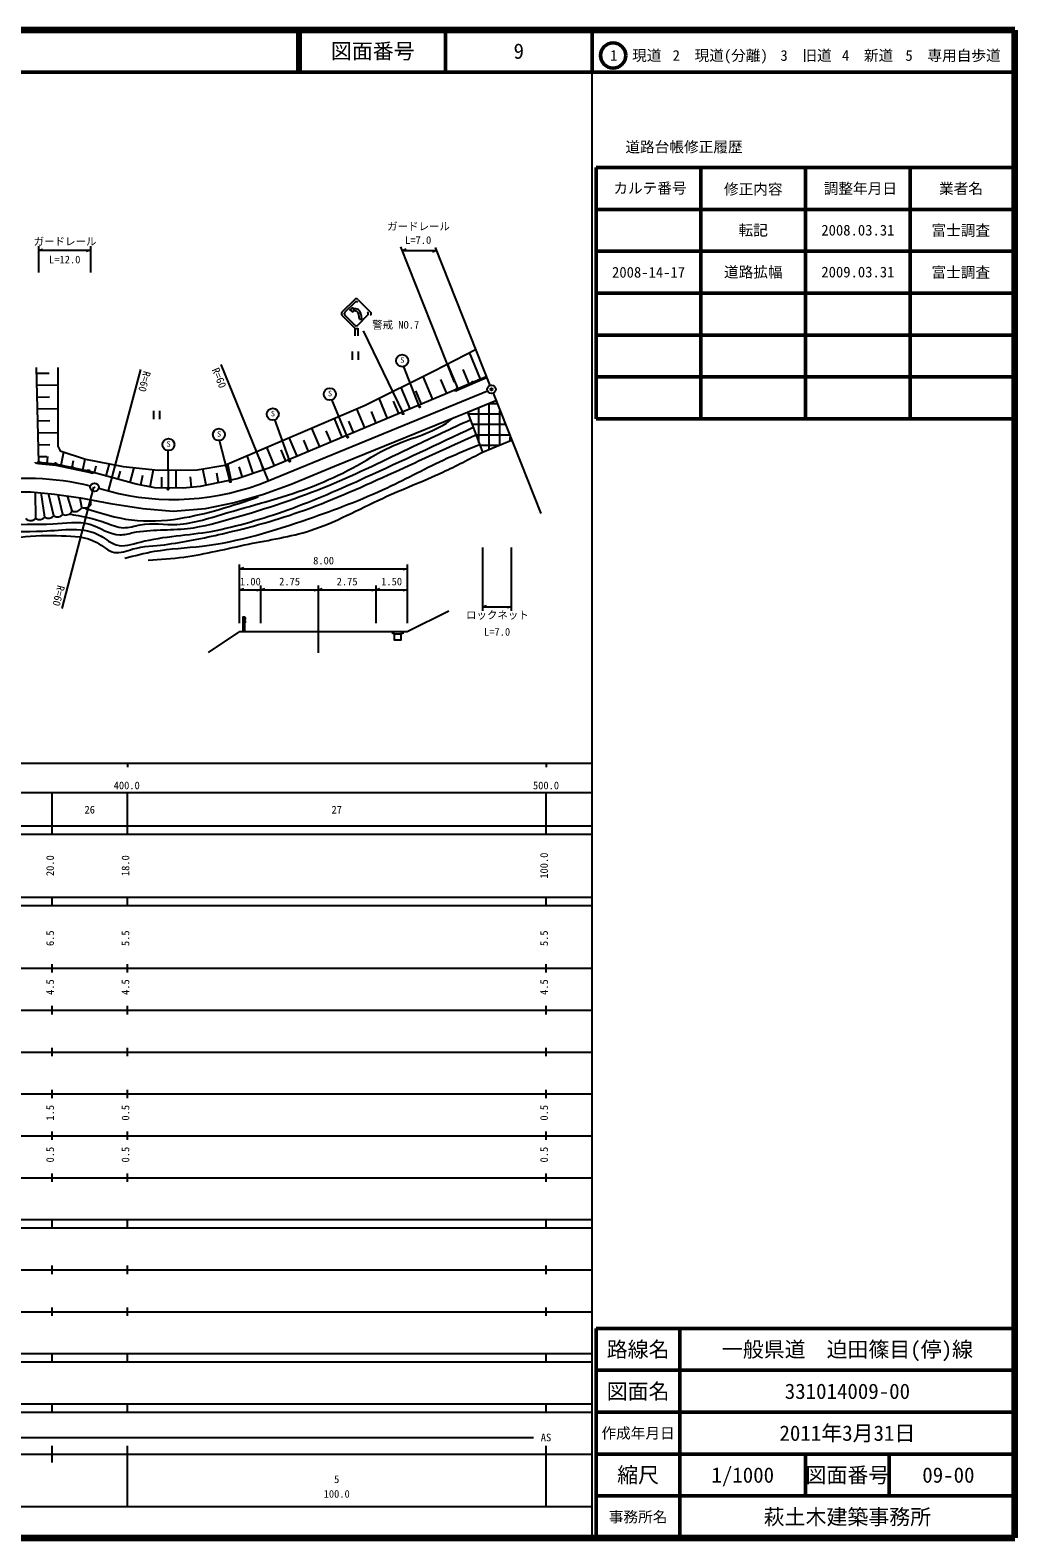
# Model space of a CAD drawing. Units: millimetres, scale not verified. Extents: x 40000 to 680000, y 20000 to 380000.
# Drawn here: x 444767 to 680000, y 20000 to 380000 of the extents above; entities that cross this region are included whole.
import ezdxf
from ezdxf.enums import TextEntityAlignment as Align

# ---------------------------------------------------------------- set-up
doc = ezdxf.new("R2010")
doc.units = ezdxf.units.MM
doc.header["$LTSCALE"] = 1000
doc.header["$PDMODE"] = 32
doc.header["$PDSIZE"] = 500
for name, color, linetype, lineweight in [('M-BGD', 7, 'Continuous', 25), ('M-TTL', 2, 'Continuous', 140), ('M-TTL-BAND', 7, 'Continuous', 25), ('M-TTL-FRAM', 2, 'Continuous', 50), ('M-TTL-LINE', 7, 'Continuous', 50)]:
    doc.layers.add(name, color=color, linetype=linetype, lineweight=lineweight)
doc.layers.add('M-OTRS', color=6, linetype='Continuous')
doc.layers.add('M-TTL-TXT', color=7, linetype='Continuous')
doc.styles.add('ＭＳ ゴシック', font='')
doc.styles.get('ＭＳ ゴシック').set_extended_font_data('MS Gothic')

msp = doc.modelspace()

# ---------------------------------------------------------------- hatches: boundary and pattern name
at = {"layer": 'M-BGD'}
h = msp.add_hatch(dxfattribs=at)
h.set_pattern_fill('USER', color=256, style=0, pattern_type=2)
h.set_pattern_definition([(360, (514457, 433378), (0, 2500), []), (270, (514457, 433378), (2500, -0), [])])
h.paths.add_polyline_path([(549235, 288798), (552810, 279210), (559719, 282124), (555980, 291534)])

# ---------------------------------------------------------------- linework, layer by layer
for p, q in [((446806, 322152), (446806, 328436)), ((446806, 327436), (447806, 327716)), ((459151, 328436), (459151, 322152)), ((546145, 295918), (533306, 328234)), ((533641, 327390), (534586, 327819)), ((541510, 328129), (554609, 295160)), ((446806, 327436), (459151, 327436)), ((459151, 327436), (458151, 327156)), ((533641, 327390), (541804, 327390)), ((541804, 327390), (540846, 326988)), ((522323, 315712), (519256, 312645)), ((522323, 315005), (519963, 312645)), ((521819, 313760), (521820, 313460)), ((523030, 315712), (526098, 312645)), ((519256, 311938), (522323, 308871)), ((522323, 309578), (519963, 311938)), ((521820, 312964), (521820, 312664)), ((525390, 311938), (523030, 309578)), ((523459, 310998), (524019, 310998)), ((522323, 308871), (522323, 307004)), ((523030, 308871), (523030, 307004)), ((524327, 308196), (533852, 288443)), ((521692, 303298), (521692, 301298)), ((523212, 301298), (523212, 303298)), ((541265, 298637), (551141, 303712)), ((552373, 296650), (549775, 302833)), ((463457, 269976), (471199, 298960)), ((490304, 300179), (501667, 272414)), ((537804, 290066), (533968, 299831)), ((546978, 294384), (544455, 300389)), ((549676, 295517), (548226, 298968)), ((446335, 298066), (449346, 298134)), ((446399, 295225), (451353, 295337)), ((540924, 291843), (538622, 297320)), ((553722, 297217), (541872, 292238)), ((544281, 293250), (542886, 296570)), ((546934, 294080), (553797, 297027)), ((446464, 292383), (449397, 292450)), ((501667, 272414), (554052, 293852)), ((520594, 282820), (516856, 291790)), ((530134, 287310), (528125, 292092)), ((535529, 289576), (533373, 294706)), ((538226, 290710), (536889, 293892)), ((546475, 293883), (546934, 294080)), ((555347, 293301), (566745, 264614)), ((446528, 289542), (451353, 289651)), ((474250, 289132), (474250, 287132)), ((475770, 287132), (475770, 289132)), ((524739, 285043), (522827, 289595)), ((527436, 286176), (526275, 288941)), ((532831, 288443), (531582, 291417)), ((446593, 286700), (449449, 286765)), ((503119, 287023), (506756, 277103)), ((513949, 280510), (512061, 285003)), ((519344, 282776), (517444, 287299)), ((522042, 283910), (520898, 286632)), ((446657, 283858), (451353, 283965)), ((446721, 281017), (449500, 281080)), ((492565, 272181), (490021, 282013)), ((508554, 278243), (506678, 282708)), ((511252, 279376), (510123, 282064)), ((516647, 281643), (515510, 284348)), ((446786, 278175), (448789, 278221)), ((448827, 276566), (448981, 278203)), ((452146, 276101), (452816, 279283)), ((454767, 275550), (455130, 277272)), ((457389, 274998), (457927, 277557)), ((477694, 279612), (477709, 270420)), ((498030, 274122), (496574, 278398)), ((500551, 274980), (499638, 277660)), ((503159, 275976), (501296, 280412)), ((505857, 277109), (504735, 279780)), ((446308, 276582), (446806, 276535)), ((446806, 276535), (450932, 276145)), ((450932, 276145), (459151, 274359)), ((459151, 274359), (459639, 274252)), ((460120, 274336), (460554, 275933)), ((462963, 273564), (463748, 276453)), ((465805, 272791), (466314, 274662)), ((468648, 272018), (469610, 275559)), ((471185, 271409), (471652, 273746)), ((473417, 270963), (474236, 275056)), ((479611, 270662), (479676, 274955)), ((486838, 271317), (486039, 275222)), ((489803, 271924), (489334, 274214)), ((492767, 272531), (491969, 276434)), ((495510, 273263), (494675, 275716)), ((452402, 241877), (459958, 270911)), ((459214, 271110), (459178, 271119)), ((461111, 270603), (463457, 269976)), ((476226, 270714), (476264, 273250)), ((483330, 270825), (483098, 273312)), ((446104, 263409), (446050, 269633)), ((448262, 263725), (447395, 269584)), ((450420, 264040), (449187, 269335)), ((452577, 264355), (451428, 269036)), ((454837, 265202), (453768, 268588)), ((457097, 266048), (456756, 268189)), ((459357, 266895), (459203, 267791)), ((552810, 256472), (552810, 241337)), ((559719, 241337), (559719, 256472)), ((494812, 238380), (494812, 252380)), ((534812, 252380), (534812, 238380)), ((494812, 251380), (495812, 251660)), ((494812, 251380), (534812, 251380)), ((534812, 251380), (533812, 251100)), ((494812, 238380), (494812, 247380)), ((494812, 246380), (495812, 246660)), ((494812, 246380), (499812, 246380)), ((499812, 246380), (498812, 246100)), ((499812, 247380), (499812, 238380)), ((499812, 246380), (500812, 246660)), ((499812, 246380), (513562, 246380)), ((513562, 246380), (512562, 246100)), ((513562, 247380), (513562, 231356)), ((513562, 246380), (514562, 246660)), ((513562, 246380), (527312, 246380)), ((527312, 246380), (526312, 246100)), ((527312, 247380), (527312, 238380)), ((527312, 246380), (528312, 246660)), ((527312, 246380), (534812, 246380)), ((534812, 246380), (533812, 246100)), ((534812, 247380), (534812, 238380)), ((552810, 242337), (553810, 242617)), ((552810, 242337), (559719, 242337)), ((559719, 242337), (558719, 242057)), ((494812, 236380), (487312, 231380)), ((494812, 236380), (499812, 236380)), ((531312, 236380), (531312, 235880)), ((531812, 235880), (533312, 235880)), ((533812, 236380), (533812, 235880))]:
    msp.add_line(p, q, dxfattribs=at)
for points in [[(521819, 313760), (521125, 313212), (521820, 312664)], [(543910, 293098), (501811, 275409), (494250, 272834), (485356, 271014), (481304, 270636), (474533, 270739), (470069, 271632), (458699, 274723), (450836, 276377), (446818, 276755), (446303, 299487)], [(451353, 299445), (451353, 280693), (451928, 279583), (458015, 277527), (467020, 275841), (475338, 274936), (484631, 274977), (491252, 276129), (524807, 290439), (541265, 298637)], [(546475, 293883), (546401, 293851), (546351, 293840), (546284, 293844), (546236, 293856), (546192, 293881), (546141, 293924), (546112, 293966), (546100, 293994)], [(544445, 286850), (549235, 288798), (555980, 291534)], [(549235, 288798), (552810, 279210), (559718, 282124)], [(405295, 263840), (405438, 263361), (422978, 266926), (434291, 269254), (438522, 269736), (444936, 269789), (450614, 269200), (456774, 268290), (463991, 267004), (471704, 265772), (478935, 265183), (486649, 265772), (493598, 267218), (500508, 269200), (507150, 271557), (517434, 275896), (546482, 287710)], [(446308, 276582), (446228, 276590), (446179, 276605), (446123, 276640), (446086, 276674), (446059, 276716), (446035, 276779), (446030, 276830), (446033, 276859)], [(459985, 274433), (459977, 274394), (459945, 274340), (459905, 274297), (459845, 274259), (459790, 274240), (459717, 274235), (459639, 274252)], [(499812, 236380), (513562, 236380), (527312, 236380), (534812, 236380), (544812, 241380)], [(495635, 236380), (495635, 239880), (495985, 239880), (495985, 236380)], [(495985, 239880), (496165, 239730), (496165, 239280), (495985, 239130), (496165, 238980), (496165, 238530), (495985, 238380)], [(533562, 236380), (533562, 235880), (533312, 235880), (533312, 234380), (531812, 234380), (531812, 235880), (531562, 235880), (531562, 236380)]]:
    msp.add_lwpolyline(points, dxfattribs=at)
for centre, radius in [((533636, 301080), 1440), ((550512, 295888), 250), ((550512, 295888), 150), ((550512, 295888), 50), ((554978, 294231), 1000), ((516366, 293092), 1440), ((546835, 294310), 250), ((546835, 294310), 150), ((546835, 294310), 50), ((554978, 294231), 40), ((502717, 288292), 1440), ((533852, 288443), 150), ((533852, 288443), 90), ((533852, 288443), 30), ((537804, 290066), 150), ((537804, 290066), 90), ((537804, 290066), 30), ((489858, 283428), 1440), ((477805, 281032), 1440), ((520594, 282820), 150), ((520594, 282820), 90), ((520594, 282820), 30), ((506756, 277103), 150), ((446829, 276784), 250), ((446829, 276784), 150), ((446829, 276784), 50), ((450813, 276408), 250), ((450813, 276408), 150), ((450813, 276408), 50), ((454754, 275570), 250), ((454754, 275570), 150), ((454754, 275570), 50), ((458664, 274720), 250), ((458664, 274720), 150), ((458664, 274720), 50), ((506756, 277103), 90), ((506756, 277103), 30), ((460145, 270861), 1000), ((460145, 270861), 40), ((477709, 270420), 150), ((477709, 270420), 90), ((477709, 270420), 30), ((492565, 272181), 150), ((492565, 272181), 90), ((492565, 272181), 30)]:
    msp.add_circle(centre, radius, dxfattribs=at)
for centre, radius, start, end in [((522677, 315359), 500, 45, 135), ((522677, 314652), 500, 45, 135.00015), ((519610, 312292), 500, 135, 225), ((520317, 312292), 500, 135.00016, 224.99989), ((525037, 312292), 500, 314.99995, 45), ((525744, 312292), 500, 315, 45), ((522677, 309932), 500, 224.99989, 314.99995), ((522677, 309224), 500, 225, 315), ((444474, 212943), 60000, 75.78152, 101.22525), ((478942, 327944), 60000, 255.04419, 292.25635), ((457782, 267658), 1750, 246.93303, 334.13866), ((444883, 264665), 1751, 226.98784, 314.19348), ((447017, 264700), 1581, 234.71231, 321.91794), ((449175, 265015), 1581, 234.71231, 321.91794), ((451333, 265330), 1581, 234.71231, 321.91794), ((453263, 265965), 1750, 246.93303, 334.13866), ((455523, 266811), 1750, 246.93303, 334.13866)]:
    msp.add_arc(centre, radius, start, end, dxfattribs=at)
for points, knots in [([(524019, 310998), (523896, 311970), (523774, 312943), (523150, 313282), (522807, 313469), (522313, 313464), (521820, 313460)], [0, 0, 0, 0, 1, 1, 1, 2, 2, 2, 2]), ([(523459, 310998), (523371, 311778), (523283, 312558), (522785, 312826), (522534, 312961), (522180, 312967), (521820, 312964)], [0, 0, 0, 0, 1, 1, 1, 2, 2, 2, 2]), ([(412688, 252406), (416633, 254625), (420577, 256844), (424784, 258522), (428980, 260196), (433437, 261331), (437911, 261752), (441984, 262136), (446071, 261927), (450213, 262096), (453189, 262309), (456196, 262860), (459010, 262027), (461459, 261278), (463760, 259494), (466226, 259484), (467260, 259487), (468322, 259802), (469387, 260034), (473698, 260910), (478073, 260539), (482364, 260996), (486182, 261471), (489920, 262513), (493635, 263608), (501270, 265775), (508789, 268281), (516096, 271305), (522966, 274149), (529648, 277450), (536370, 280650), (540872, 282792), (545391, 284889), (549911, 286985)], [0, 0, 0, 0, 1, 1, 1, 2, 2, 2, 3, 3, 3, 4, 4, 4, 5, 5, 5, 6, 6, 6, 7, 7, 7, 8, 8, 8, 9, 9, 9, 10, 10, 10, 11, 11, 11, 11]), ([(419722, 253984), (421828, 255035), (423933, 256085), (426114, 257008), (429145, 258289), (432321, 259322), (435529, 259825), (439549, 260456), (443618, 260254), (447831, 260375), (452635, 260624), (457658, 261569), (461714, 259207), (462942, 258479), (464079, 257457), (465357, 257076), (467095, 256568), (469088, 257248), (471048, 257764), (476890, 259231), (482459, 259395), (488024, 260306), (494230, 261559), (500344, 263317), (506305, 265461), (512634, 267737), (518793, 270449), (524917, 273227), (533516, 277127), (542048, 281158), (550580, 285190)], [0, 0, 0, 0, 1, 1, 1, 2, 2, 2, 3, 3, 3, 4, 4, 4, 5, 5, 5, 6, 6, 6, 7, 7, 7, 8, 8, 8, 9, 9, 9, 10, 10, 10, 10]), ([(454065, 264508), (456997, 263960), (459929, 263412), (462818, 262368), (464210, 261865), (465592, 261246), (467000, 261201), (468342, 261158), (469709, 261635), (471084, 261882), (473991, 262389), (476940, 261880), (479837, 261979), (483957, 262237), (487952, 263592), (491963, 264799), (498922, 266809), (505893, 268585), (512581, 271218), (515698, 272453), (518764, 273825), (521723, 275400), (524749, 277068), (527626, 279014), (530767, 280457), (535193, 282490), (540144, 283525), (544189, 286195), (544823, 286614), (545435, 287073), (546047, 287532)], [0, 0, 0, 0, 1, 1, 1, 2, 2, 2, 3, 3, 3, 4, 4, 4, 5, 5, 5, 6, 6, 6, 7, 7, 7, 8, 8, 8, 9, 9, 9, 10, 10, 10, 10]), ([(435991, 257557), (438138, 258091), (440286, 258625), (442451, 258932), (445675, 259389), (448940, 259344), (452279, 259276), (455176, 259216), (458130, 259140), (460664, 257695), (462116, 256847), (463427, 255549), (464925, 255289), (466295, 255054), (467820, 255695), (469323, 256114), (471874, 256793), (474377, 256891), (476883, 257145), (481525, 257788), (486125, 258703), (490697, 259757), (497324, 261259), (503883, 263098), (510271, 265392), (517525, 267998), (524558, 271191), (531577, 274395), (538141, 277392), (544694, 280398), (551246, 283404)], [0, 0, 0, 0, 1, 1, 1, 2, 2, 2, 3, 3, 3, 4, 4, 4, 5, 5, 5, 6, 6, 6, 7, 7, 7, 8, 8, 8, 9, 9, 9, 10, 10, 10, 10]), ([(467392, 253915), (469740, 254533), (472088, 255152), (474471, 255564), (478232, 256216), (482080, 256355), (485879, 256801), (494546, 257819), (502962, 260435), (511227, 263330), (517636, 265500), (523955, 267885), (530058, 270753), (534855, 273007), (539518, 275559), (544340, 277763), (546901, 278934), (549507, 280007), (552113, 281079)], [0, 0, 0, 0, 1, 1, 1, 2, 2, 2, 3, 3, 3, 4, 4, 4, 5, 5, 5, 6, 6, 6, 6]), ([(472977, 253434), (475828, 253622), (478679, 253811), (481499, 254190), (486697, 254889), (491791, 256235), (496962, 257283), (501901, 258283), (506911, 259012), (511670, 260513), (517627, 262447), (523183, 265573), (528920, 268210), (533694, 270404), (538594, 272259), (543340, 274464), (546539, 275951), (549669, 277596), (552798, 279242)], [0, 0, 0, 0, 1, 1, 1, 2, 2, 2, 3, 3, 3, 4, 4, 4, 5, 5, 5, 6, 6, 6, 6]), ([(458028, 265805), (461635, 264663), (465242, 263522), (468955, 263056), (472739, 262580), (476634, 262806), (480433, 263399), (486893, 264408), (493078, 266481), (499264, 268554)], [0, 0, 0, 0, 1, 1, 1, 2, 2, 2, 3, 3, 3, 3])]:
    msp.add_open_spline(points, degree=3, knots=knots, dxfattribs=at)
at = {"layer": 'M-OTRS'}
msp.add_point((554978, 294231), dxfattribs=at)
at = {"layer": 'M-TTL'}
for p, q in [((680000, 380000), (40000, 380000)), ((680000, 20000), (680000, 380000)), ((40000, 20000), (680000, 20000))]:
    msp.add_line(p, q, dxfattribs=at)
at = {"layer": 'M-TTL-BAND'}
for p, q in [((579000, 20000), (579000, 370000)), ((40000, 205000), (579000, 205000)), ((468000, 205000), (468000, 204000)), ((568000, 205000), (568000, 204000)), ((68000, 198000), (579000, 198000)), ((450000, 188000), (450000, 198000)), ((468000, 188000), (468000, 198000)), ((568000, 188000), (568000, 198000)), ((40000, 190000), (579000, 190000)), ((40000, 188000), (579000, 188000)), ((40000, 173000), (579000, 173000)), ((450000, 171000), (450000, 173000)), ((468000, 171000), (468000, 173000)), ((568000, 171000), (568000, 173000)), ((40000, 171000), (579000, 171000)), ((40000, 156000), (579000, 156000)), ((450000, 155000), (450000, 157000)), ((468000, 155000), (468000, 157000)), ((568000, 155000), (568000, 157000)), ((46000, 146000), (579000, 146000)), ((450000, 145000), (450000, 147000)), ((468000, 145000), (468000, 147000)), ((568000, 145000), (568000, 147000)), ((450000, 135000), (450000, 137000)), ((468000, 135000), (468000, 137000)), ((568000, 135000), (568000, 137000)), ((52000, 136000), (579000, 136000)), ((46000, 126000), (579000, 126000)), ((450000, 125000), (450000, 127000)), ((468000, 125000), (468000, 127000)), ((568000, 125000), (568000, 127000)), ((52000, 116000), (579000, 116000)), ((450000, 115000), (450000, 117000)), ((468000, 115000), (468000, 117000)), ((568000, 115000), (568000, 117000)), ((46000, 106000), (579000, 106000)), ((450000, 105000), (450000, 107000)), ((468000, 105000), (468000, 107000)), ((568000, 105000), (568000, 107000)), ((40000, 96000), (579000, 96000)), ((40000, 94000), (579000, 94000)), ((450000, 94000), (450000, 96000)), ((468000, 94000), (468000, 96000)), ((568000, 94000), (568000, 96000)), ((49000, 84000), (579000, 84000)), ((450000, 83000), (450000, 85000)), ((468000, 83000), (468000, 85000)), ((568000, 83000), (568000, 85000)), ((40000, 74000), (579000, 74000)), ((450000, 73000), (450000, 75000)), ((468000, 73000), (468000, 75000)), ((568000, 73000), (568000, 75000)), ((40000, 64000), (579000, 64000)), ((40000, 62000), (579000, 62000)), ((450000, 62000), (450000, 64000)), ((468000, 62000), (468000, 64000)), ((568000, 62000), (568000, 64000)), ((40000, 52000), (579000, 52000)), ((450000, 50000), (450000, 52000)), ((468000, 50000), (468000, 52000)), ((568000, 50000), (568000, 52000)), ((40000, 50000), (579000, 50000)), ((71000, 44000), (565000, 44000)), ((40000, 40000), (579000, 40000)), ((450000, 38000), (450000, 42000)), ((468000, 27500), (468000, 42000)), ((568000, 27500), (568000, 42000)), ((68000, 27500), (579000, 27500))]:
    msp.add_line(p, q, dxfattribs=at)
at = {"layer": 'M-TTL-FRAM'}
for p, q in [((580000, 347197), (580000, 287197)), ((580000, 347197), (680000, 347197)), ((580000, 287197), (680000, 287197)), ((680000, 70000), (580000, 70000)), ((580000, 70000), (580000, 20000))]:
    msp.add_line(p, q, dxfattribs=at)
at = {"layer": 'M-TTL-LINE'}
for p, q in [((508747, 380000), (508747, 370000)), ((509247, 380000), (509247, 370000)), ((543997, 380000), (543997, 370000)), ((579000, 380000), (579000, 370000)), ((40000, 370000), (680000, 370000)), ((605000, 347197), (605000, 287197)), ((630000, 347197), (630000, 287197)), ((655000, 347197), (655000, 287197)), ((580000, 337197), (680000, 337197)), ((580000, 327197), (680000, 327197)), ((580000, 317197), (680000, 317197)), ((580000, 307197), (680000, 307197)), ((580000, 297197), (680000, 297197)), ((600000, 70000), (600000, 20000)), ((680000, 60000), (580000, 60000)), ((680000, 50000), (580000, 50000)), ((680000, 40000), (580000, 40000)), ((630000, 40000), (630000, 30000)), ((650000, 40000), (650000, 30000)), ((680000, 30000), (580000, 30000))]:
    msp.add_line(p, q, dxfattribs=at)
msp.add_circle((584031, 373958), 3000, dxfattribs=at)

# ---------------------------------------------------------------- texts
at = {"layer": 'M-BGD', "style": 'ＭＳ ゴシック'}
for s, height, p in [('ガードレール', 1833, (530033, 331682)), ('ガードレール', 1833, (445603, 328076)), ('L=7.0', 1833, (534345, 328408)), ('L=12.0', 1833, (449291, 323768)), ('警戒 NO.7', 1833, (526475, 308166)), ('S', 1320, (533186, 300180)), ('S', 1320, (515916, 292192)), ('S', 1320, (502267, 287392)), ('S', 1320, (477355, 280132)), ('S', 1320, (489408, 282528)), ('8.00', 1833, (512374, 251880)), ('1.00', 1833, (494874, 246880)), ('2.75', 1833, (504249, 246880)), ('2.75', 1833, (517999, 246880)), ('1.50', 1833, (528624, 246880)), ('ロックネット', 1833, (548889, 238879)), ('L=7.0', 1833, (553202, 234870))]:
    msp.add_text(s, height=height, dxfattribs=at).set_placement(p, align=Align.BOTTOM_LEFT)
for rotation, p in [(292.4, (487622, 298717)), (255.4, (471322, 298887)), (255.4, (450797, 247732))]:
    msp.add_text('R=60', height=1833, rotation=rotation, dxfattribs=at).set_placement(p, align=Align.BOTTOM_LEFT)
at = {"layer": 'M-TTL-BAND', "style": 'ＭＳ ゴシック'}
for s, p in [('400.0', (467844, 198195)), ('500.0', (568000, 198195)), ('26', (459000, 192405)), ('27', (518000, 192405)), ('AS', (568000, 42500)), ('5', (518000, 32523)), ('100.0', (518000, 29033))]:
    msp.add_text(s, height=1833, dxfattribs=at).set_placement(p, align=Align.BOTTOM_CENTER)
for s, p in [('20.0', (451000, 180500)), ('18.0', (469000, 180500)), ('100.0', (569000, 180500)), ('6.5', (451000, 163174)), ('5.5', (469000, 163174)), ('5.5', (569000, 163174)), ('4.5', (451000, 151500)), ('4.5', (469000, 151500)), ('4.5', (569000, 151500)), ('1.5', (451000, 121500)), ('0.5', (469000, 121500)), ('0.5', (569000, 121500)), ('0.5', (451000, 111500)), ('0.5', (469000, 111500)), ('0.5', (569000, 111500))]:
    msp.add_text(s, height=1833, rotation=90, dxfattribs=at).set_placement(p, align=Align.BOTTOM_CENTER)
at = {"layer": 'M-TTL-TXT', "style": 'ＭＳ ゴシック'}
for s, height, p in [('図面番号', 3666, (526622, 375000)), ('9', 3666, (561497, 375000)), ('1\u3000現道', 2566, (589448, 373958)), ('2\u3000現道(分離)', 2566, (609619, 373958)), ('3\u3000旧道', 2566, (630121, 373958)), ('4\u3000新道', 2566, (644824, 373958)), ('5\u3000専用自歩道', 2566, (665228, 373958)), ('道路台帳修正履歴', 2566, (600968, 352113)), ('カルテ番号', 2566, (592839, 342277)), ('修正内容', 2566, (617509, 342023)), ('調整年月日', 2566, (643089, 342197)), ('業者名', 2566, (667134, 342197)), ('転記', 2566, (617500, 332245)), ('2008.03.31', 2566, (642500, 332245)), ('富士調査', 2566, (667077, 332189)), ('2008-14-17', 2566, (592500, 322189)), ('道路拡幅', 2566, (617500, 322245)), ('2009.03.31', 2566, (642500, 322245)), ('富士調査', 2566, (667077, 322189)), ('路線名', 3666, (590000, 65000)), ('路線名', 3666, (590000, 65000)), ('一般県道\u3000迫田篠目(停)線', 3666, (640000, 65000)), ('図面名', 3666, (590000, 55000)), ('図面名', 3666, (590000, 55000)), ('331014009-00', 3666, (640000, 55000)), ('2011年3月31日', 3666, (640000, 45000)), ('作成年月日', 2566, (590000, 45000)), ('作成年月日', 2566, (590000, 45000)), ('縮尺', 3666, (590000, 35000)), ('縮尺', 3666, (590000, 35000)), ('1/1000', 3666, (615000, 35000)), ('図面番号', 3666, (640000, 35000)), ('図面番号', 3666, (640000, 35000)), ('09-00', 3666, (664125, 35000)), ('事務所名', 2566, (590000, 25000)), ('事務所名', 2566, (590000, 25000)), ('萩土木建築事務所', 3666, (640000, 25000))]:
    msp.add_text(s, height=height, dxfattribs=at).set_placement(p, align=Align.MIDDLE_CENTER)

doc.saveas('drawing.dxf')
